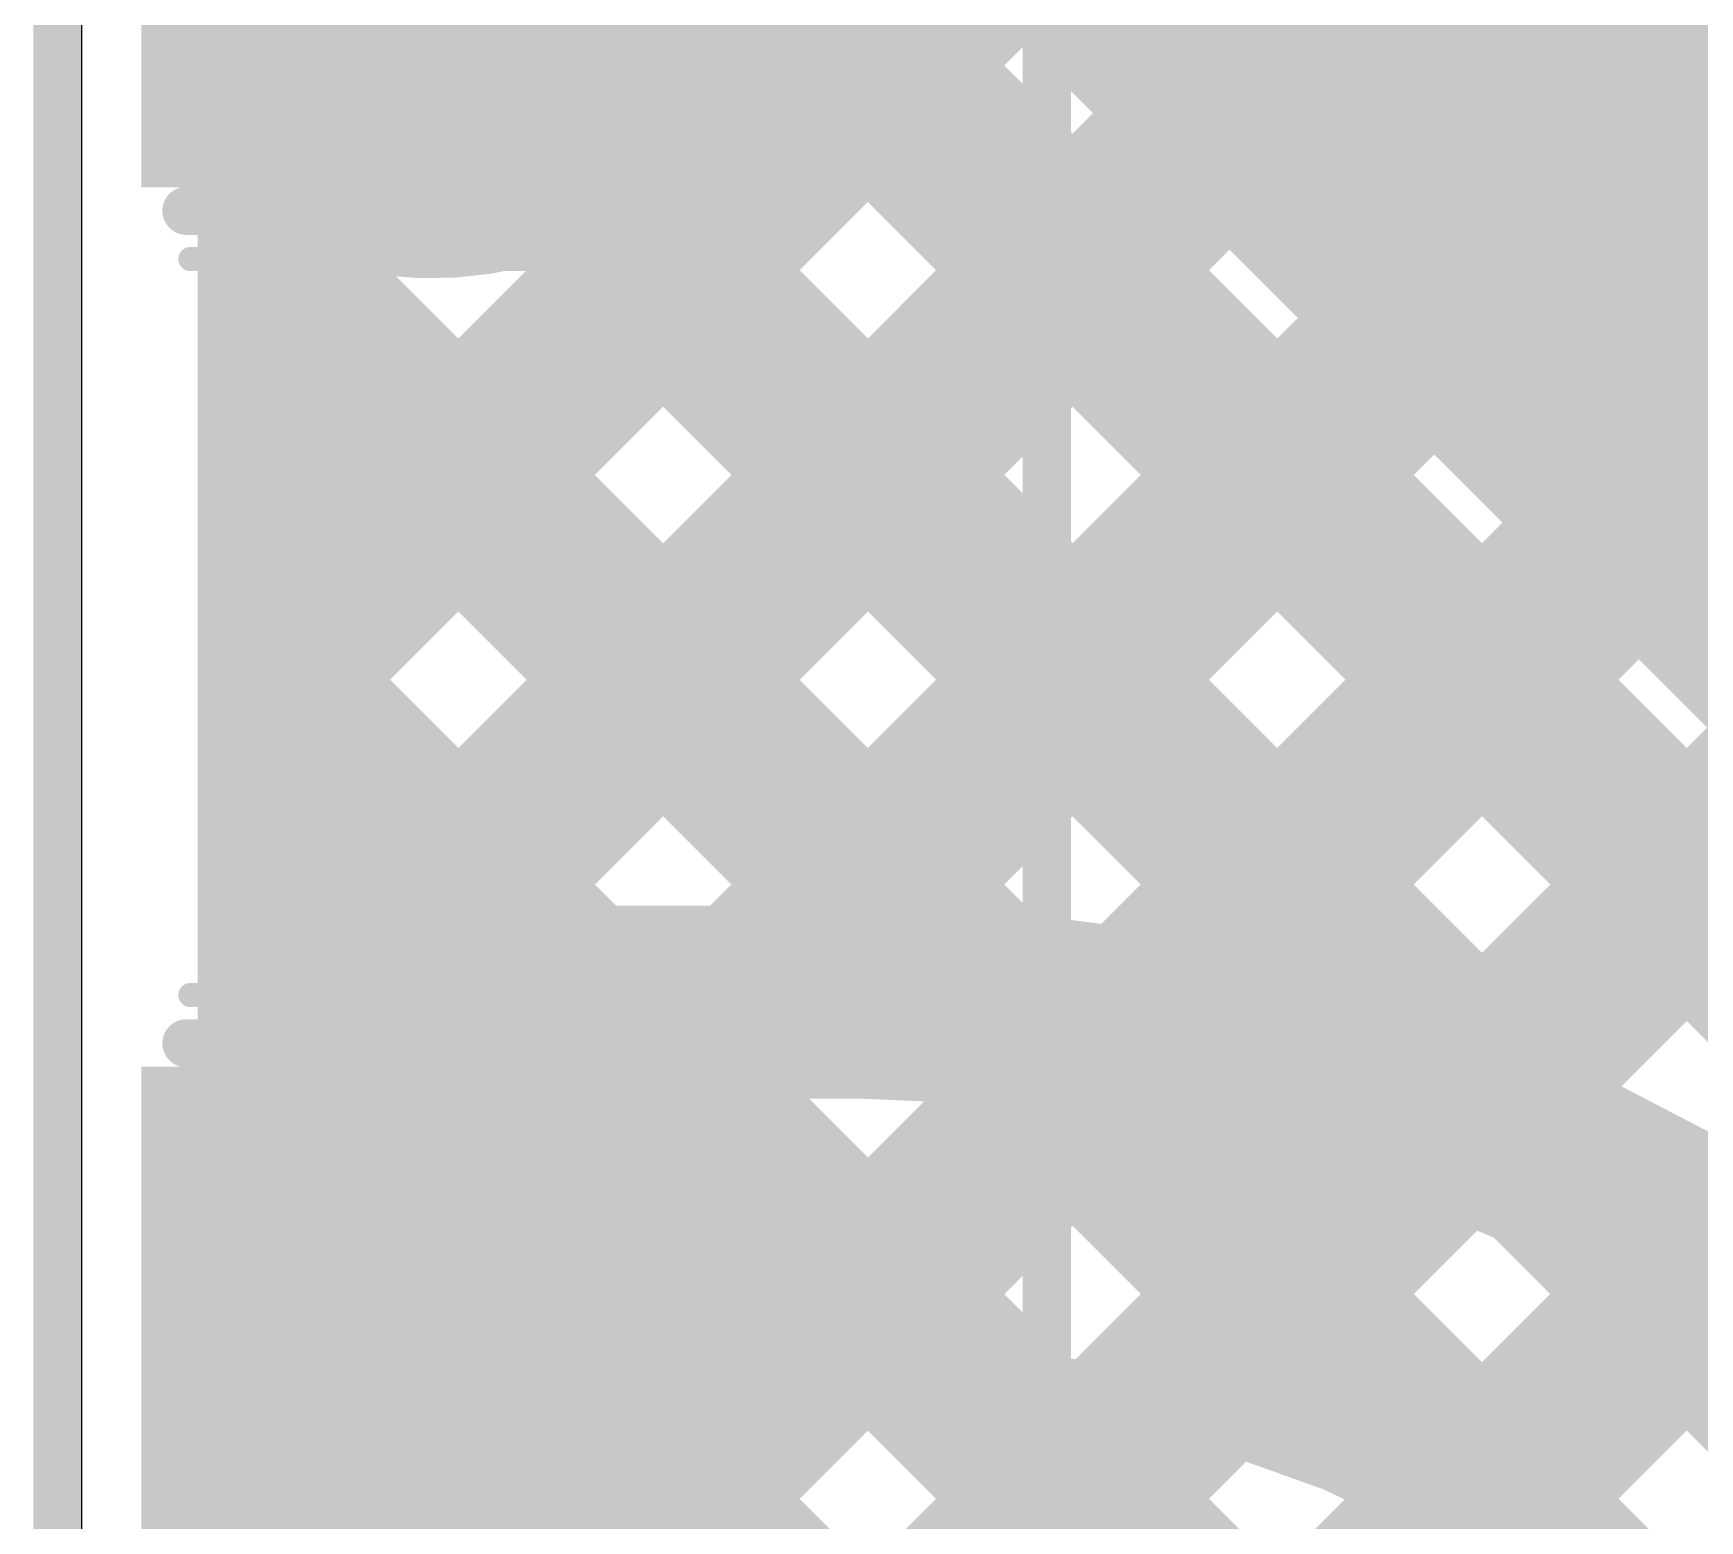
# Model space of a CAD drawing. Header units: millimetres. Extents: x 13 to 259, y -2 to 326.
# Drawn here: x 96.7 to 100.153, y 111.536 to 114.618 of the extents above; entities that cross this region are included whole.
import ezdxf

# ---------------------------------------------------------------- set-up
doc = ezdxf.new("R2010")
doc.units = ezdxf.units.MM
for name, color, linetype in [('BottomLayer', 5, 'Continuous'), ('ConnectLayer', 7, 'Continuous'), ('DrillDrawing', 1, 'Continuous'), ('Mechanical14', 56, 'Continuous'), ('Mechanical34', 56, 'Continuous'), ('Mechanical35', 56, 'Continuous'), ('Mechanical37', 56, 'Continuous'), ('Mechanical8', 56, 'Continuous'), ('MidLayer1', 16, 'Continuous'), ('MidLayer2', 76, 'Continuous'), ('MidLayer3', 90, 'Continuous'), ('MidLayer4', 156, 'Continuous'), ('MidLayer5', 130, 'Continuous'), ('MidLayer6', 216, 'Continuous'), ('MultiLayer', 9, 'Continuous'), ('TopLayer', 1, 'Continuous'), ('TopPaste', 8, 'Continuous'), ('TopSolder', 216, 'Continuous')]:
    doc.layers.add(name, color=color, linetype=linetype)

# ---------------------------------------------------------------- blocks, each defined once
blk = doc.blocks.new('PCB_CONN_0603F_52')
at = {"layer": 'Mechanical14', "const_width": 0.0999998}
for points in [[(0.508, 0.65000124), (-0.63799974, 0.65000124)], [(-0.63799974, 0.65000124), (-0.63799974, -0.65000124)], [(0.508, -0.65000124), (-0.63799974, -0.65000124)]]:
    blk.add_lwpolyline(points, dxfattribs=at)
at = {"layer": 'Mechanical14', "const_width": 0.0499999}
for points in [[(-0.66299842, 0.65000124, 1), (-0.61300106, 0.65000124, 1)], [(-0.66299842, 0.65000124, 1), (-0.61300106, 0.65000124, 1)], [(0.48300132, 0.65000124, 1), (0.5329986800000001, 0.65000124, 1)], [(-0.66299842, -0.65000124, 1), (-0.61300106, -0.65000124, 1)], [(-0.66299842, -0.65000124, 1), (-0.61300106, -0.65000124, 1)], [(0.48300132, -0.65000124, 1), (0.5329986800000001, -0.65000124, 1)]]:
    blk.add_lwpolyline(points, format="xyb", close=True, dxfattribs=at)
at = {"layer": 'Mechanical34', "const_width": 0.0499999}
blk.add_lwpolyline([(0.499999, -0.75000104), (-0.73799954, -0.75000104)], dxfattribs=at)
at = {"layer": 'Mechanical34', "const_width": 0.02499868}
for points in [[(-0.75049888, -0.75000104, 1), (-0.7255002, -0.75000104, 1)], [(0.4874996599999999, -0.75000104, 1), (0.5124983399999999, -0.75000104, 1)]]:
    blk.add_lwpolyline(points, format="xyb", close=True, dxfattribs=at)
at = {"layer": 'Mechanical35', "const_width": 0.0499999}
blk.add_lwpolyline([(0.499999, 0.75000104), (-0.73799954, 0.75000104)], dxfattribs=at)
at = {"layer": 'Mechanical35', "const_width": 0.02499868}
for points in [[(-0.75049888, 0.75000104, 1), (-0.7255002, 0.75000104, 1)], [(0.4874996599999999, 0.75000104, 1), (0.5124983399999999, 0.75000104, 1)]]:
    blk.add_lwpolyline(points, format="xyb", close=True, dxfattribs=at)
at = {"layer": 'Mechanical37', "const_width": 0.0499999}
blk.add_lwpolyline([(-0.73799954, 0.75000104), (-0.73799954, -0.75000104)], dxfattribs=at)
at = {"layer": 'Mechanical37', "const_width": 0.02499868}
for points in [[(-0.75049888, 0.75000104, 1), (-0.7255002, 0.75000104, 1)], [(-0.75049888, -0.75000104, 1), (-0.7255002, -0.75000104, 1)]]:
    blk.add_lwpolyline(points, format="xyb", close=True, dxfattribs=at)
at = {"layer": 'TopLayer'}
blk.add_solid([(-0.499999, -0.499999), (0.499999, -0.499999), (-0.499999, 0.499999), (0.499999, 0.499999)], dxfattribs=at)
at = {"layer": 'TopPaste'}
blk.add_solid([(-0.499999, -0.499999), (0.499999, -0.499999), (-0.499999, 0.499999), (0.499999, 0.499999)], dxfattribs=at)
at = {"layer": 'TopSolder'}
blk.add_solid([(-0.601599, -0.601599), (0.601599, -0.601599), (-0.601599, 0.601599), (0.601599, 0.601599)], dxfattribs=at)
blk = doc.blocks.new('PCB_CONN_0603F_54')
at = {"layer": 'Mechanical14', "const_width": 0.0999998}
for points in [[(0.508, 0.65000124), (-0.63799974, 0.65000124)], [(-0.63799974, 0.65000124), (-0.63799974, -0.65000124)], [(0.508, -0.65000124), (-0.63799974, -0.65000124)]]:
    blk.add_lwpolyline(points, dxfattribs=at)
at = {"layer": 'Mechanical14', "const_width": 0.0499999}
for points in [[(-0.66299842, 0.65000124, 1), (-0.61300106, 0.65000124, 1)], [(-0.66299842, 0.65000124, 1), (-0.61300106, 0.65000124, 1)], [(0.48300132, 0.65000124, 1), (0.5329986800000001, 0.65000124, 1)], [(-0.66299842, -0.65000124, 1), (-0.61300106, -0.65000124, 1)], [(-0.66299842, -0.65000124, 1), (-0.61300106, -0.65000124, 1)], [(0.48300132, -0.65000124, 1), (0.5329986800000001, -0.65000124, 1)]]:
    blk.add_lwpolyline(points, format="xyb", close=True, dxfattribs=at)
at = {"layer": 'Mechanical34', "const_width": 0.0499999}
blk.add_lwpolyline([(0.499999, -0.75000104), (-0.73799954, -0.75000104)], dxfattribs=at)
at = {"layer": 'Mechanical34', "const_width": 0.02499868}
for points in [[(-0.75049888, -0.75000104, 1), (-0.7255002, -0.75000104, 1)], [(0.4874996599999999, -0.75000104, 1), (0.5124983399999999, -0.75000104, 1)]]:
    blk.add_lwpolyline(points, format="xyb", close=True, dxfattribs=at)
at = {"layer": 'Mechanical35', "const_width": 0.0499999}
blk.add_lwpolyline([(0.499999, 0.75000104), (-0.73799954, 0.75000104)], dxfattribs=at)
at = {"layer": 'Mechanical35', "const_width": 0.02499868}
for points in [[(-0.75049888, 0.75000104, 1), (-0.7255002, 0.75000104, 1)], [(0.4874996599999999, 0.75000104, 1), (0.5124983399999999, 0.75000104, 1)]]:
    blk.add_lwpolyline(points, format="xyb", close=True, dxfattribs=at)
at = {"layer": 'Mechanical37', "const_width": 0.0499999}
blk.add_lwpolyline([(-0.73799954, 0.75000104), (-0.73799954, -0.75000104)], dxfattribs=at)
at = {"layer": 'Mechanical37', "const_width": 0.02499868}
for points in [[(-0.75049888, 0.75000104, 1), (-0.7255002, 0.75000104, 1)], [(-0.75049888, -0.75000104, 1), (-0.7255002, -0.75000104, 1)]]:
    blk.add_lwpolyline(points, format="xyb", close=True, dxfattribs=at)
at = {"layer": 'TopLayer'}
blk.add_solid([(-0.499999, -0.499999), (0.499999, -0.499999), (-0.499999, 0.499999), (0.499999, 0.499999)], dxfattribs=at)
at = {"layer": 'TopPaste'}
blk.add_solid([(-0.499999, -0.499999), (0.499999, -0.499999), (-0.499999, 0.499999), (0.499999, 0.499999)], dxfattribs=at)
at = {"layer": 'TopSolder'}
blk.add_solid([(-0.601599, -0.601599), (0.601599, -0.601599), (-0.601599, 0.601599), (0.601599, 0.601599)], dxfattribs=at)

msp = doc.modelspace()

# ---------------------------------------------------------------- linework, layer by layer
at = {"layer": 'BottomLayer', "const_width": 0.2499995}
msp.add_lwpolyline([(97.40004903999998, 111.8750112, 1), (97.65004599999999, 111.8750112, 1)], format="xyb", close=True, dxfattribs=at)
at = {"layer": 'ConnectLayer'}
for p, q in [((96.80004261999999, 84.70000585999999), (96.80004261999999, 118.75903604)), ((96.80004516, 84.70001094), (96.80004516, 118.7590208))]:
    msp.add_line(p, q, dxfattribs=at)
at = {"layer": 'ConnectLayer', "const_width": 0.3999992}
for points in [[(97.24004428, 109.11943124), (107.39335646, 119.27274342)], [(97.24004428, 109.11943124), (107.39335646, 119.27274342)], [(97.90304778, 112.32801766), (103.6726654, 118.09763528)], [(97.24004428, 113.36206944), (101.71863324, 117.8406584)], [(97.24004428, 117.43726068), (105.61990306, 109.0574019)], [(97.24004428, 117.43726068), (101.71863324, 112.95867172)], [(97.24004428, 117.43721242), (100.48445232, 114.19280438)], [(97.24004428, 112.5135418), (101.71863324, 116.99213076)], [(97.24004428, 113.36206944), (100.8054372, 116.92746236)], [(97.24004428, 113.36206944), (100.48445232, 116.60647748)], [(97.24004428, 116.58873304), (101.02096382, 112.8078135)], [(97.24004428, 116.58873304), (101.71863324, 112.11014408)], [(97.24004428, 116.58868478), (100.48445232, 113.34427674)], [(97.24004428, 112.5135418), (101.29360996, 116.56710748)], [(97.90304778, 112.32801766), (101.71863324, 116.14360312)], [(97.24004428, 112.5135418), (100.48445232, 115.75794984)], [(98.37891932, 115.25176848), (100.91453782, 112.71614998)], [(97.24004428, 112.5135418), (99.86151478, 115.1350123)], [(97.24004428, 113.36206944), (99.01298713999999, 115.1350123)], [(97.90304778, 112.32801766), (100.71004242, 115.1350123)], [(98.69376502, 115.1350123), (101.02096382, 112.8078135)], [(99.54229265999999, 115.1350123), (105.61990306, 109.0574019)], [(97.90304778, 112.32801766), (100.48445232, 114.9094222)], [(97.24004428, 113.36206944), (98.75433131999999, 114.87635648)], [(98.11407351999999, 114.8661279), (100.48445232, 112.4957491)], [(98.11407606, 114.86617362), (100.76998896, 112.21026072)], [(98.11407606, 114.86617362), (100.76998896, 112.21026072)], [(98.11407606, 114.86617362), (101.71863324, 111.26161644)], [(98.11407606, 114.86617362), (100.76998896, 112.21026072)], [(97.29099922, 112.56449674), (99.17859514, 114.45209266)], [(98.06822144, 111.64466368), (100.84872642, 114.42516866)], [(98.06822144, 111.64466368), (100.84872642, 114.42516866)], [(98.06822144, 111.64466368), (100.84872642, 114.42516866)], [(97.24004428, 112.39160656), (97.24004428, 114.38341614)], [(97.24004428, 112.39160656), (97.24004428, 114.38341614)], [(97.24004428, 112.39160656), (97.24004428, 114.38341614)], [(97.24004428, 112.54391004), (97.24004428, 114.38341614)], [(97.24004428, 112.39160656), (97.24004428, 114.38341614)], [(97.76890529999999, 114.36276848), (100.48445232, 111.64722146)], [(97.76894085999999, 114.36278118), (103.56387466, 108.56784738)], [(97.76894085999999, 114.36278118), (103.56387466, 108.56784738)], [(97.76894085999999, 114.36278118), (101.71863324, 110.4130888)], [(97.76894085999999, 114.36278118), (99.84277719999999, 112.28894484)], [(97.24004428, 114.21059708), (97.36234019999999, 114.332893)], [(97.24004428, 114.21059708), (97.36234019999999, 114.332893)], [(97.24004428, 114.21059708), (97.36234019999999, 114.332893)], [(97.24004428, 114.21059708), (97.36234019999999, 114.332893)], [(97.24004428, 114.21059708), (97.36234019999999, 114.332893)], [(97.24004428, 109.96795888), (101.42285278, 114.15076738)], [(97.24004428, 109.96795888), (101.42285278, 114.15076738)], [(97.24004428, 109.96795888), (101.42285278, 114.15076738)], [(97.24004428, 114.04315012), (100.9497727, 110.3334217)], [(97.24004428, 114.04315012), (100.9497727, 110.3334217)], [(97.24004428, 114.04315012), (100.9497727, 110.3334217)], [(97.24004428, 114.04315012), (98.68348818, 112.59970622)], [(97.24004428, 114.04310186), (100.48445232, 110.79869382)], [(98.06822144, 111.64466368), (100.48445232, 114.06089456)], [(98.18503858, 112.61000846), (99.60285895999999, 114.02782884)], [(97.24004428, 109.11943124), (101.71863324, 113.5980202)], [(98.98529606, 112.5617383), (100.02712278, 113.60356502)], [(97.24004428, 109.96795888), (100.48445232, 113.21236692)], [(97.24004428, 113.19462248), (100.85376832, 109.58089844)], [(97.24004428, 113.19462248), (100.85376832, 109.58089844)], [(97.24004428, 113.19462248), (100.85376832, 109.58089844)], [(97.24004428, 113.19462248), (97.8246583, 112.61000846)], [(97.24004428, 113.19457422), (100.48445232, 109.95016618)], [(99.64677048, 112.37468508), (100.4513866, 113.1793012)], [(97.24004428, 108.2709036), (101.71863324, 112.74949256)], [(100.2068735, 112.08626046), (100.87565042, 112.75503738)], [(97.5500462, 112.61000846), (98.42294005999999, 112.61000846)], [(97.24004428, 109.11943124), (100.48445232, 112.36383928)], [(97.24004428, 108.2709036), (100.90264046, 111.93349978)], [(97.24004428, 108.2709036), (100.90264046, 111.93349978)], [(98.02475442, 111.56133644), (99.88456527999999, 109.70152558)], [(98.0247722, 111.56136692), (99.88461608, 109.70152304)], [(98.0247722, 111.56136692), (99.88461608, 109.70152304)], [(98.0247722, 111.56136692), (101.35004622, 108.2360929)], [(97.24004428, 108.2709036), (100.48445232, 111.51531164)], [(97.24004428, 104.42568142), (97.24004428, 111.35841584)], [(97.24004428, 104.42568142), (97.24004428, 111.35841584)], [(97.24004428, 104.42568142), (97.24004428, 111.35841584)], [(97.24004428, 104.42568142), (97.24004428, 111.35841584)]]:
    msp.add_lwpolyline(points, dxfattribs=at)
for points in [[(98.11504633999999, 114.9000115, -0.5708833553992902), (97.24004428, 114.38341614)], [(98.11504633999999, 114.9000115, -0.5708833553992902), (97.24004428, 114.38341614)], [(98.11504633999999, 114.9000115, -0.5708833553992902), (97.24004428, 114.38341614)], [(98.11504633999999, 114.9000115, -0.5708833553992902), (97.24004428, 114.38341614)], [(98.11504633999999, 114.9000115, -0.5708833553992902), (97.24004428, 114.38341614)], [(97.24004428, 112.54391004, -0.1054258545329358), (97.5500462, 112.61000846)], [(98.42294005999999, 112.61000846, -0.1989123673796578), (100.75639234, 111.64346226)], [(97.24004428, 112.39160656, -0.5708834507120565), (98.11504633999999, 111.8750112)], [(97.24004428, 112.39160656, -0.5708834507120565), (98.11504633999999, 111.8750112)], [(97.24004428, 112.39160656, -0.5708834507120565), (98.11504633999999, 111.8750112)], [(97.24004428, 112.39160656, -0.5708834507120565), (98.11504633999999, 111.8750112)], [(98.11504633999999, 111.8750112, -0.5708835001527708), (97.24004428, 111.35841584)], [(98.11504633999999, 111.8750112, -0.5708835001527708), (97.24004428, 111.35841584)], [(98.11504633999999, 111.8750112, -0.5708835001527708), (97.24004428, 111.35841584)], [(98.11504633999999, 111.8750112, -0.5708835001527708), (97.24004428, 111.35841584)]]:
    msp.add_lwpolyline(points, format="xyb", dxfattribs=at)
at = {"layer": 'ConnectLayer', "const_width": 0.1999996}
for points in [[(99.07859533999999, 114.45209266, 1), (99.27859493999999, 114.45209266, 1)], [(97.14004448, 114.38341614, 1), (97.34004407999998, 114.38341614, 1)], [(97.14004448, 114.38341614, 1), (97.34004407999998, 114.38341614, 1)], [(97.14004448, 114.38341614, 1), (97.34004407999998, 114.38341614, 1)], [(97.14004448, 114.38341614, 1), (97.34004407999998, 114.38341614, 1)], [(97.14004448, 114.38341614, 1), (97.34004407999998, 114.38341614, 1)], [(97.14004448, 114.38341614, 1), (97.34004407999998, 114.38341614, 1)], [(97.14004448, 114.38341614, 1), (97.34004407999998, 114.38341614, 1)], [(97.14004448, 114.38341614, 1), (97.34004407999998, 114.38341614, 1)], [(97.14004448, 114.38341614, 1), (97.34004407999998, 114.38341614, 1)], [(97.14004448, 114.38341614, 1), (97.34004407999998, 114.38341614, 1)], [(97.6689055, 114.36276848, 1), (97.86890509999999, 114.36276848, 1)], [(97.66894106, 114.36278118, 1), (97.86894065999999, 114.36278118, 1)], [(97.66894106, 114.36278118, 1), (97.86894065999999, 114.36278118, 1)], [(97.66894106, 114.36278118, 1), (97.86894065999999, 114.36278118, 1)], [(97.66894106, 114.36278118, 1), (97.86894065999999, 114.36278118, 1)], [(97.26234039999999, 114.332893, 1), (97.46234, 114.332893, 1)], [(97.26234039999999, 114.332893, 1), (97.46234, 114.332893, 1)], [(97.26234039999999, 114.332893, 1), (97.46234, 114.332893, 1)], [(97.26234039999999, 114.332893, 1), (97.46234, 114.332893, 1)], [(97.26234039999999, 114.332893, 1), (97.46234, 114.332893, 1)], [(97.14004448, 114.21059708, 1), (97.34004407999998, 114.21059708, 1)], [(97.14004448, 114.21059708, 1), (97.34004407999998, 114.21059708, 1)], [(97.14004448, 114.21059708, 1), (97.34004407999998, 114.21059708, 1)], [(97.14004448, 114.21059708, 1), (97.34004407999998, 114.21059708, 1)], [(97.14004448, 114.21059708, 1), (97.34004407999998, 114.21059708, 1)], [(97.14004448, 114.04315012, 1), (97.34004407999998, 114.04315012, 1)], [(97.14004448, 114.04315012, 1), (97.34004407999998, 114.04315012, 1)], [(97.14004448, 114.04315012, 1), (97.34004407999998, 114.04315012, 1)], [(97.14004448, 114.04315012, 1), (97.34004407999998, 114.04315012, 1)], [(97.14004448, 114.04310186, 1), (97.34004407999998, 114.04310186, 1)], [(99.50285916, 114.02782884, 1), (99.70285876, 114.02782884, 1)], [(99.92712298, 113.60356502, 1), (100.12712258, 113.60356502, 1)], [(97.14004448, 113.36206944, 1), (97.34004407999998, 113.36206944, 1)], [(97.14004448, 113.36206944, 1), (97.34004407999998, 113.36206944, 1)], [(97.14004448, 113.36206944, 1), (97.34004407999998, 113.36206944, 1)], [(97.14004448, 113.36206944, 1), (97.34004407999998, 113.36206944, 1)], [(97.14004448, 113.36206944, 1), (97.34004407999998, 113.36206944, 1)], [(97.14004448, 113.19462248, 1), (97.34004407999998, 113.19462248, 1)], [(97.14004448, 113.19462248, 1), (97.34004407999998, 113.19462248, 1)], [(97.14004448, 113.19462248, 1), (97.34004407999998, 113.19462248, 1)], [(97.14004448, 113.19462248, 1), (97.34004407999998, 113.19462248, 1)], [(97.14004448, 113.19457422, 1), (97.34004407999998, 113.19457422, 1)], [(97.45004639999999, 112.61000846, 1), (97.65004599999999, 112.61000846, 1)], [(97.45004639999999, 112.61000846, 1), (97.65004599999999, 112.61000846, 1)], [(97.72465849999999, 112.61000846, 1), (97.92465809999999, 112.61000846, 1)], [(98.08503878, 112.61000846, 1), (98.28503837999999, 112.61000846, 1)], [(98.32294026, 112.61000846, 1), (98.52293986, 112.61000846, 1)], [(98.32294026, 112.61000846, 1), (98.52293986, 112.61000846, 1)], [(98.58348837999999, 112.59970622, 1), (98.78348797999999, 112.59970622, 1)], [(97.19099942, 112.56449674, 1), (97.39099902, 112.56449674, 1)], [(98.88529626, 112.5617383, 1), (99.08529585999999, 112.5617383, 1)], [(97.14004448, 112.54391004, 1), (97.34004407999998, 112.54391004, 1)], [(97.14004448, 112.54391004, 1), (97.34004407999998, 112.54391004, 1)], [(97.14004448, 112.5135418, 1), (97.34004407999998, 112.5135418, 1)], [(97.14004448, 112.5135418, 1), (97.34004407999998, 112.5135418, 1)], [(97.14004448, 112.5135418, 1), (97.34004407999998, 112.5135418, 1)], [(97.14004448, 112.5135418, 1), (97.34004407999998, 112.5135418, 1)], [(97.14004448, 112.39160656, 1), (97.34004407999998, 112.39160656, 1)], [(97.14004448, 112.39160656, 1), (97.34004407999998, 112.39160656, 1)], [(97.14004448, 112.39160656, 1), (97.34004407999998, 112.39160656, 1)], [(97.14004448, 112.39160656, 1), (97.34004407999998, 112.39160656, 1)], [(97.14004448, 112.39160656, 1), (97.34004407999998, 112.39160656, 1)], [(97.14004448, 112.39160656, 1), (97.34004407999998, 112.39160656, 1)], [(97.14004448, 112.39160656, 1), (97.34004407999998, 112.39160656, 1)], [(97.14004448, 112.39160656, 1), (97.34004407999998, 112.39160656, 1)], [(99.54677068, 112.37468508, 1), (99.74677027999999, 112.37468508, 1)], [(97.80304798, 112.32801766, 1), (98.00304758, 112.32801766, 1)], [(97.80304798, 112.32801766, 1), (98.00304758, 112.32801766, 1)], [(97.80304798, 112.32801766, 1), (98.00304758, 112.32801766, 1)], [(97.80304798, 112.32801766, 1), (98.00304758, 112.32801766, 1)], [(99.7427774, 112.28894484, 1), (99.94277699999999, 112.28894484, 1)], [(100.1068737, 112.08626046, 1), (100.3068733, 112.08626046, 1)], [(98.01504653999999, 111.8750112, 1), (98.21504614, 111.8750112, 1)], [(98.01504653999999, 111.8750112, 1), (98.21504614, 111.8750112, 1)], [(98.01504653999999, 111.8750112, 1), (98.21504614, 111.8750112, 1)], [(98.01504653999999, 111.8750112, 1), (98.21504614, 111.8750112, 1)], [(98.01504653999999, 111.8750112, 1), (98.21504614, 111.8750112, 1)], [(98.01504653999999, 111.8750112, 1), (98.21504614, 111.8750112, 1)], [(98.01504653999999, 111.8750112, 1), (98.21504614, 111.8750112, 1)], [(98.01504653999999, 111.8750112, 1), (98.21504614, 111.8750112, 1)], [(97.96822164, 111.64466368, 1), (98.16822124, 111.64466368, 1)], [(97.96822164, 111.64466368, 1), (98.16822124, 111.64466368, 1)], [(97.96822164, 111.64466368, 1), (98.16822124, 111.64466368, 1)], [(97.96822164, 111.64466368, 1), (98.16822124, 111.64466368, 1)], [(97.92475461999999, 111.56133644, 1), (98.12475422, 111.56133644, 1)], [(97.9247724, 111.56136692, 1), (98.124772, 111.56136692, 1)], [(97.9247724, 111.56136692, 1), (98.124772, 111.56136692, 1)], [(97.9247724, 111.56136692, 1), (98.124772, 111.56136692, 1)], [(97.14004448, 111.35841584, 1), (97.34004407999998, 111.35841584, 1)], [(97.14004448, 111.35841584, 1), (97.34004407999998, 111.35841584, 1)], [(97.14004448, 111.35841584, 1), (97.34004407999998, 111.35841584, 1)], [(97.14004448, 111.35841584, 1), (97.34004407999998, 111.35841584, 1)], [(97.14004448, 111.35841584, 1), (97.34004407999998, 111.35841584, 1)], [(97.14004448, 111.35841584, 1), (97.34004407999998, 111.35841584, 1)], [(97.14004448, 111.35841584, 1), (97.34004407999998, 111.35841584, 1)], [(97.14004448, 111.35841584, 1), (97.34004407999998, 111.35841584, 1)]]:
    msp.add_lwpolyline(points, format="xyb", close=True, dxfattribs=at)
at = {"layer": 'DrillDrawing', "const_width": 0.0508}
for points in [[(97.39804751999999, 112.0020112), (97.39804751999999, 112.1290112)], [(97.39804751999999, 112.1290112), (97.65204751999998, 112.1290112)], [(97.65204751999998, 112.0020112), (97.65204751999998, 112.1290112)], [(97.27104752, 111.7480112), (97.27104752, 112.0020112)], [(97.27104752, 112.0020112), (97.39804751999999, 112.0020112)], [(97.65204751999998, 112.0020112), (97.77904751999999, 112.0020112)], [(97.77904751999999, 111.7480112), (97.77904751999999, 112.0020112)], [(97.27104752, 111.7480112), (97.39804751999999, 111.7480112)], [(97.39804751999999, 111.6210112), (97.39804751999999, 111.7480112)], [(97.65204751999998, 111.7480112), (97.77904751999999, 111.7480112)], [(97.65204751999998, 111.6210112), (97.65204751999998, 111.7480112)], [(97.39804751999999, 111.6210112), (97.65204751999998, 111.6210112)]]:
    msp.add_lwpolyline(points, dxfattribs=at)
at = {"layer": 'DrillDrawing', "const_width": 0.0254}
for points in [[(97.38534752, 112.1290112, 1), (97.41074752, 112.1290112, 1)], [(97.38534752, 112.1290112, 1), (97.41074752, 112.1290112, 1)], [(97.63934752, 112.1290112, 1), (97.66474751999999, 112.1290112, 1)], [(97.63934752, 112.1290112, 1), (97.66474751999999, 112.1290112, 1)], [(97.25834751999999, 112.0020112, 1), (97.28374751999999, 112.0020112, 1)], [(97.25834751999999, 112.0020112, 1), (97.28374751999999, 112.0020112, 1)], [(97.38534752, 112.0020112, 1), (97.41074752, 112.0020112, 1)], [(97.38534752, 112.0020112, 1), (97.41074752, 112.0020112, 1)], [(97.63934752, 112.0020112, 1), (97.66474751999999, 112.0020112, 1)], [(97.63934752, 112.0020112, 1), (97.66474751999999, 112.0020112, 1)], [(97.76634752, 112.0020112, 1), (97.79174751999999, 112.0020112, 1)], [(97.76634752, 112.0020112, 1), (97.79174751999999, 112.0020112, 1)], [(97.25834751999999, 111.7480112, 1), (97.28374751999999, 111.7480112, 1)], [(97.25834751999999, 111.7480112, 1), (97.28374751999999, 111.7480112, 1)], [(97.38534752, 111.7480112, 1), (97.41074752, 111.7480112, 1)], [(97.38534752, 111.7480112, 1), (97.41074752, 111.7480112, 1)], [(97.63934752, 111.7480112, 1), (97.66474751999999, 111.7480112, 1)], [(97.63934752, 111.7480112, 1), (97.66474751999999, 111.7480112, 1)], [(97.76634752, 111.7480112, 1), (97.79174751999999, 111.7480112, 1)], [(97.76634752, 111.7480112, 1), (97.79174751999999, 111.7480112, 1)], [(97.38534752, 111.6210112, 1), (97.41074752, 111.6210112, 1)], [(97.38534752, 111.6210112, 1), (97.41074752, 111.6210112, 1)], [(97.63934752, 111.6210112, 1), (97.66474751999999, 111.6210112, 1)], [(97.63934752, 111.6210112, 1), (97.66474751999999, 111.6210112, 1)]]:
    msp.add_lwpolyline(points, format="xyb", close=True, dxfattribs=at)
at = {"layer": 'Mechanical34', "const_width": 0.0999998}
for points in [[(96.74955503999999, 84.85001317999999), (96.74955758, 118.85001376)], [(97.19955667999999, 84.69997029999999), (97.19955667999999, 118.75027558)]]:
    msp.add_lwpolyline(points, dxfattribs=at)
at = {"layer": 'Mechanical8', "const_width": 0.0999998}
msp.add_lwpolyline([(98.80002592, 76.60001444), (98.80002592, 126.60004144)], dxfattribs=at)
at = {"layer": 'MidLayer1', "const_width": 0.2499995}
msp.add_lwpolyline([(97.40004903999998, 111.8750112, 1), (97.65004599999999, 111.8750112, 1)], format="xyb", close=True, dxfattribs=at)
at = {"layer": 'MidLayer2', "const_width": 0.2499995}
msp.add_lwpolyline([(97.40004903999998, 111.8750112, 1), (97.65004599999999, 111.8750112, 1)], format="xyb", close=True, dxfattribs=at)
at = {"layer": 'MidLayer3'}
for points, const_width in [([(98.69004645999999, 115.56289562), (101.60791972, 112.64502236)], 0.1999996), ([(99.24004536, 115.49372634), (101.74875002, 112.98502168)], 0.1999996), ([(97.5500462, 111.85000998), (98.42294005999999, 111.85000998)], 0.11999976)]:
    msp.add_lwpolyline(points, dxfattribs=dict(at, const_width=const_width))
for points, const_width in [([(97.40004903999998, 111.8750112, 1), (97.65004599999999, 111.8750112, 1)], 0.2499995), ([(97.52004626, 111.85000998, 1), (97.58004614, 111.85000998, 1)], 0.05999988), ([(98.39294011999999, 111.85000998, 1), (98.45294, 111.85000998, 1)], 0.05999988), ([(98.39294011999999, 111.85000998, 1), (98.45294, 111.85000998, 1)], 0.05999988)]:
    msp.add_lwpolyline(points, format="xyb", close=True, dxfattribs=dict(at, const_width=const_width))
at = {"layer": 'MidLayer3', "const_width": 0.11999976}
msp.add_lwpolyline([(98.42294005999999, 111.85000998, -0.1989123673796578), (100.21899184, 111.10606176)], format="xyb", dxfattribs=at)
at = {"layer": 'MidLayer4', "const_width": 0.2499995}
msp.add_lwpolyline([(97.40004903999998, 111.8750112, 1), (97.65004599999999, 111.8750112, 1)], format="xyb", close=True, dxfattribs=at)
at = {"layer": 'MidLayer5', "const_width": 0.2499995}
msp.add_lwpolyline([(97.40004903999998, 111.8750112, 1), (97.65004599999999, 111.8750112, 1)], format="xyb", close=True, dxfattribs=at)
at = {"layer": 'MidLayer6', "const_width": 0.2499995}
msp.add_lwpolyline([(97.40004903999998, 111.8750112, 1), (97.65004599999999, 111.8750112, 1)], format="xyb", close=True, dxfattribs=at)
at = {"layer": 'MultiLayer', "const_width": 0.2499995}
msp.add_lwpolyline([(97.40004903999998, 111.8750112, 1), (97.65004599999999, 111.8750112, 1)], format="xyb", close=True, dxfattribs=at)
at = {"layer": 'TopLayer', "const_width": 0.2499995}
msp.add_lwpolyline([(97.40004903999998, 111.8750112, 1), (97.65004599999999, 111.8750112, 1)], format="xyb", close=True, dxfattribs=at)

# ---------------------------------------------------------------- block references
at = {"rotation": 180}
for name, p in [('PCB_CONN_0603F_52', (97.52504751999999, 114.9000115)), ('PCB_CONN_0603F_54', (97.52504751999999, 111.8750112))]:
    msp.add_blockref(name, p, dxfattribs=at)

doc.saveas('drawing.dxf')
